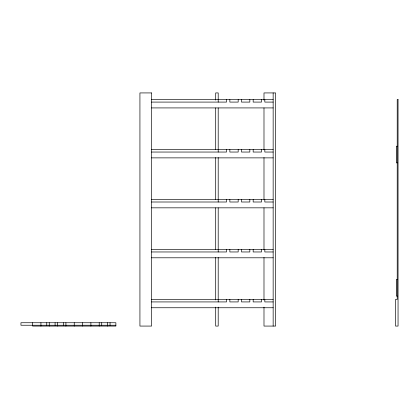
<?xml version="1.0" encoding="UTF-8"?>
<svg xmlns="http://www.w3.org/2000/svg" width="419" height="419" viewBox="0 0 419 419"><rect width="100%" height="100%" fill="white"/><g stroke="black" fill="none" stroke-linecap="round" stroke-linejoin="round"><path stroke-width="0.63" d="M151.584 99.591L273.151 99.591M151.552 102.089L226.522 102.089L226.522 99.591M273.151 102.089L264.824 102.089L264.824 99.591M151.578 107.919L273.151 107.919M397.217 146.221L396.384 146.221L396.384 162.871L397.217 162.871M151.584 149.552L273.151 149.552M151.552 152.045L226.522 152.045L226.522 149.552M273.151 152.045L264.824 152.045L264.824 149.552M151.578 157.874L273.151 157.874M151.584 199.507L273.151 199.507M151.552 202.005L226.522 202.005L226.522 199.507M273.151 202.005L264.824 202.005L264.824 199.507M151.578 207.834L273.151 207.834M151.584 249.467L273.151 249.467M151.552 251.966L226.522 251.966L226.522 249.467M273.151 251.966L264.824 251.966L264.824 249.467M151.578 257.795L273.151 257.795M397.217 279.442L396.384 279.442L396.384 296.097L397.217 296.097M151.584 299.428L273.151 299.428M151.552 301.926L226.522 301.926L226.522 299.428M273.151 301.926L264.824 301.926L264.824 299.428M151.578 307.75L273.151 307.75M115.874 325.238L20.95 325.238L20.95 322.74L115.874 322.74L115.874 326.071L32.609 326.071L32.609 322.74M273.151 92.929L273.151 326.071M263.991 100.115L263.991 92.929L275.65 92.929L275.65 326.071L263.991 326.071L263.991 307.132M263.991 107.95L263.991 149.745M263.991 157.581L263.991 199.376M263.991 207.866L263.991 249.661M263.991 257.502L263.991 299.946M261.498 99.591L261.498 102.089L253.17 102.089L253.17 99.591M261.498 149.552L261.498 152.045L253.17 152.045L253.17 149.552M261.498 199.507L261.498 202.005L253.17 202.005L253.17 199.507M261.498 249.467L261.498 251.966L253.17 251.966L253.17 249.467M261.498 299.428L261.498 301.926L253.17 301.926L253.17 299.428M249.839 99.591L249.839 102.089L241.512 102.089L241.512 99.591M249.839 149.552L249.839 152.045L241.512 152.045L241.512 149.552M249.839 199.507L249.839 202.005L241.512 202.005L241.512 199.507M249.839 249.467L249.839 251.966L241.512 251.966L241.512 249.467M249.839 299.428L249.839 301.926L241.512 301.926L241.512 299.428M238.181 99.591L238.181 102.089L229.853 102.089L229.853 99.591M238.181 149.552L238.181 152.045L229.853 152.045L229.853 149.552M238.181 199.507L238.181 202.005L229.853 202.005L229.853 199.507M238.181 249.467L238.181 251.966L229.853 251.966L229.853 249.467M238.181 299.428L238.181 301.926L229.853 301.926L229.853 299.428M218.199 102.089L218.199 92.929L215.701 92.929L215.701 100.115M218.199 107.95L218.199 152.045M218.199 157.581L218.199 199.376M218.199 199.507L218.199 202.005M218.199 207.866L218.199 251.966M218.199 257.502L218.199 301.926M218.199 307.132L218.199 326.071L215.701 326.071L215.701 307.132M215.701 107.95L215.701 149.745M215.701 157.581L215.701 199.376M215.701 207.866L215.701 249.661M215.701 257.502L215.701 299.946M110.045 322.74L110.045 325.238M107.547 322.74L107.547 326.071M101.717 322.74L101.717 325.238M99.219 322.74L99.219 326.071M90.892 322.74L90.892 326.071M82.564 322.74L82.564 326.071M74.242 322.74L74.242 326.071M65.914 322.74L65.914 326.071M63.416 322.74L63.416 325.238M57.586 322.74L57.586 326.071M55.088 322.74L55.088 325.238M49.259 322.74L49.259 326.071M46.76 322.74L46.76 325.238M40.931 322.74L40.931 326.071M151.584 92.929L139.93 92.929L139.93 326.071L151.584 326.071L151.584 92.929M398.05 99.591L397.217 99.591L397.217 299.428L395.552 299.428L395.552 326.071L398.05 326.071L398.05 99.591"/></g></svg>
